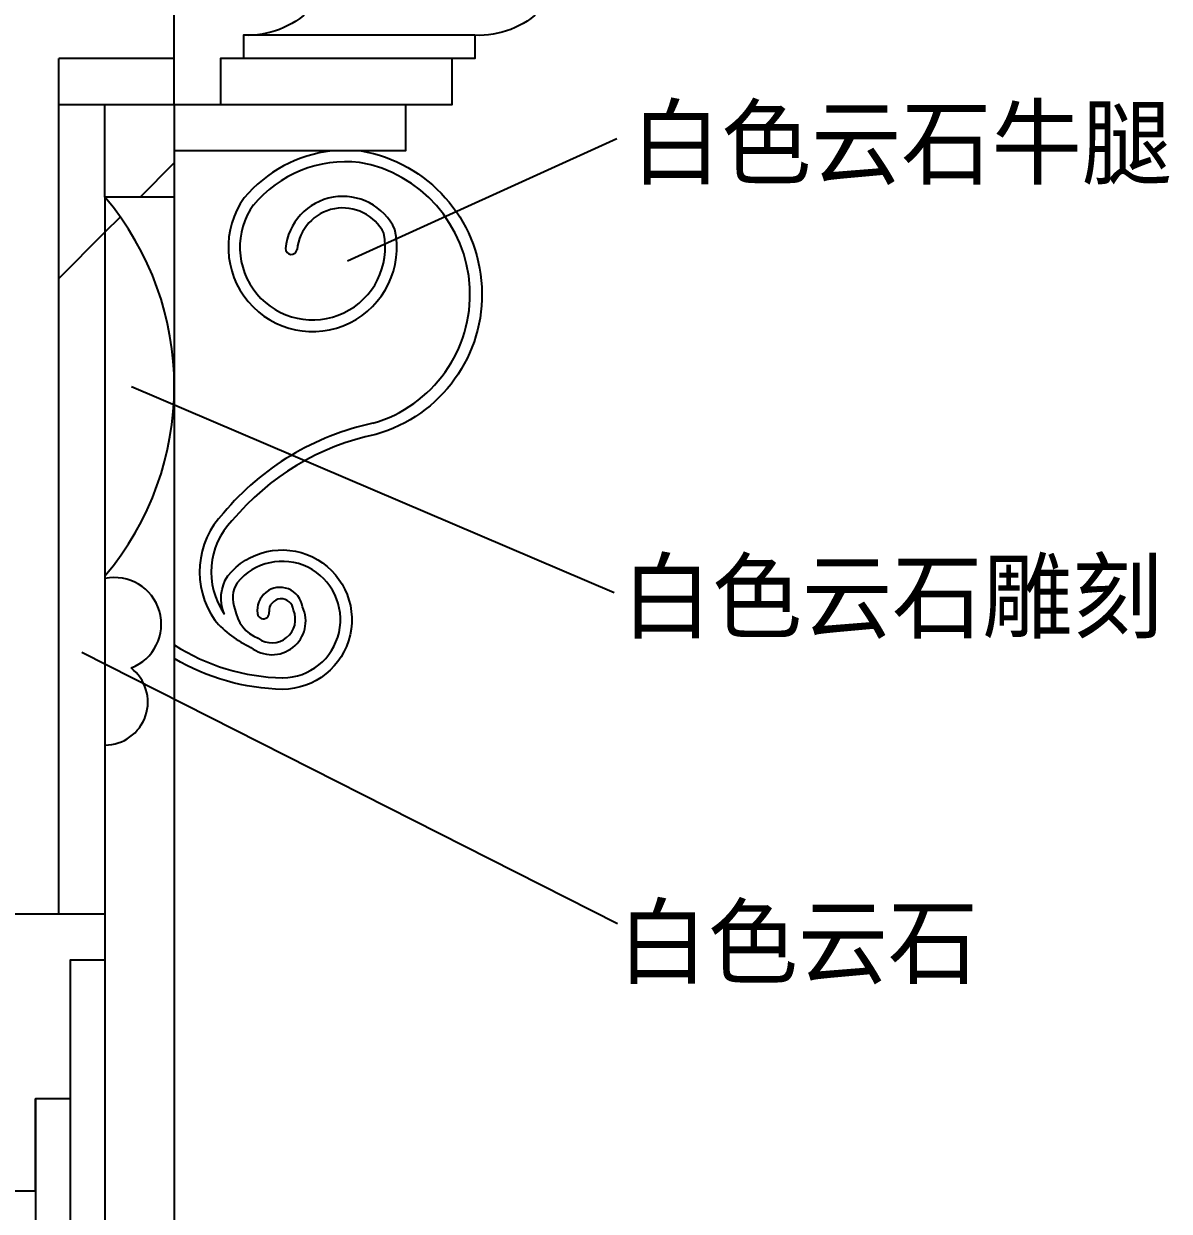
# Model space of a CAD drawing. Header units: metres. Extents: x 172 to 5375, y 420 to 6939.
# Drawn here: x 4334 to 5325, y 3557 to 4585 of the extents above; entities that cross this region are included whole.
import ezdxf

# ---------------------------------------------------------------- set-up
doc = ezdxf.new("R2010")
doc.units = ezdxf.units.M
for name, color, linetype in [('3', 3, 'Continuous'), ('4', 4, 'Continuous'), ('7', 7, 'Continuous'), ('BH', 3, 'Continuous'), ('DIM', 3, 'Continuous'), ('TEXT', 3, 'Continuous')]:
    doc.layers.add(name, color=color, linetype=linetype)
doc.dimstyles.get("Standard").update_dxf_attribs({"dimtxt": 2.5, "dimasz": 2.5, "dimexe": 1.25, "dimexo": 0.625, "dimtad": 1, "dimcen": 2.5, "dimazin": 3, "dimtfac": 1, "dimtmove": 0, "dimatfit": 3})

msp = doc.modelspace()

# ---------------------------------------------------------------- hatches: boundary and pattern name
at = {"layer": 'BH'}
h = msp.add_hatch(dxfattribs=at)
h.set_pattern_fill('AR-CONC', scale=10)
h.paths.add_polyline_path([(4464.32, 5574.65), (4765.42, 5574.65), (4765.42, 5774.65), (4304.32, 5774.65), (4304.32, 6054.38), (4264.32, 6057.66), (4264.32, 5734.65), (4725.42, 5734.65), (4725.42, 5614.65), (4424.32, 5614.65), (4424.32, 4594.65), (4264.32, 4594.65), (4264.32, 3654.65), (4224.32, 3654.65), (4224.32, 3614.65), (4304.32, 3614.65), (4304.32, 3814.65), (4364.32, 3814.65), (4364.32, 4554.65), (4464.32, 4554.65)])
h = msp.add_hatch(dxfattribs=at)
h.set_pattern_fill('ANSI33', scale=200)
h.paths.add_polyline_path([(4705.42, 5413.85), (4725.42, 5413.85), (4725.42, 5433.85), (4645.42, 5433.85), (4645.42, 5534.65), (4464.32, 5534.65), (4464.32, 4834.65), (4765.42, 4834.65, -0.25), (4589.32, 4979.36, 0.57), (4507.47, 4985.17), (4505.7, 4982.45, 0.01), (4505.08, 4981.4, -0.31)])
h.paths.add_polyline_path([(4744.32, 4794.65, 0.3), (4804.32, 4834.65), (4765.42, 4834.65), (4464.32, 4834.65), (4464.32, 4674.65), (4624.32, 4674.65), (4744.32, 4674.65)])
h.paths.add_polyline_path([(4604.32, 4654.65), (4624.32, 4654.65), (4624.32, 4674.65), (4464.32, 4674.65), (4464.32, 4514.65), (4504.32, 4514.65), (4504.32, 4554.65), (4524.32, 4554.65), (4524.32, 4574.65), (4531.72, 4574.65, 0.41)])
h.paths.add_polyline_path([(4464.32, 4554.65), (4364.32, 4554.65), (4364.32, 4514.65), (4464.32, 4514.65)])
h = msp.add_hatch(dxfattribs=at)
h.set_pattern_fill('ANSI33', scale=200)
h.paths.add_polyline_path([(4374.32, 3774.65), (4404.32, 3774.65), (4404.32, 3814.65), (4304.32, 3814.65), (4304.32, 3574.65), (4344.32, 3574.65), (4344.32, 3654.65), (4374.32, 3654.65)])
h.paths.add_polyline_path([(4404.32, 4434.65), (4404.32, 4514.65), (4364.32, 4514.65), (4364.32, 3814.65), (4404.32, 3814.65)])
h.paths.add_polyline_path([(4304.32, 3614.65), (4224.32, 3614.65), (4224.32, 3574.65), (4304.32, 3574.65)])
h.paths.add_polyline_path([(4104.32, 3614.65), (3919.56, 3614.65), (3919.56, 3574.65), (4104.32, 3574.65)])
h = msp.add_hatch(dxfattribs=at)
h.set_pattern_fill('ANSI33', scale=200)
h.paths.add_polyline_path([(4464.32, 4514.65), (4404.32, 4514.65), (4404.32, 4434.65), (4464.32, 4434.65)])
h = msp.add_hatch(dxfattribs=at)
h.set_pattern_fill('ANSI33', scale=200)
h.paths.add_polyline_path([(4404.32, 4107, 0.37), (4404.32, 4434.65)])
h.paths.add_polyline_path([(4404.32, 3960.67, 0.72), (4426.85, 4027.42, 0.93), (4404.32, 4104.65)])

# ---------------------------------------------------------------- linework, layer by layer
at = {"layer": '3'}
for p, q in [((4724.32, 4574.65), (4524.32, 4574.65)), ((4704.32, 4554.65), (4524.32, 4554.65)), ((4464.32, 4514.65), (4464.32, 4434.65)), ((4625.91, 4474.65), (4464.32, 4474.65)), ((4404.32, 3774.65), (4404.32, 3057.57)), ((4374.32, 3654.65), (4374.32, 3060.88))]:
    msp.add_line(p, q, dxfattribs=at)
for centre, radius, start, end in [((4613.3, 4360.04), 115.3, 96.28, 140.14), ((4613.3, 4360.04), 105.3, 83.89, 140.14), ((4604.18, 4350.56), 115.98, 286.02, 79.91), ((4583.97, 4391.34), 72.91, 144.24, 12.15), ((4583.97, 4391.34), 62.91, 144.24, 11.09), ((4610.16, 4385.5), 49.81, 25.16, 174.55), ((4610.16, 4385.5), 39.81, 26.77, 174.55), ((4565.58, 4390.11), 5.01, 178.59, 350.5), ((4684.65, 4011.96), 232.24, 102.04, 139.98), ((4559.11, 4110.47), 72.95, 135.82, 215.02), ((4557.71, 4069.22), 50.37, 270.43, 140.76), ((4539.21, 4087.85), 24.41, 147.17, 203.12), ((4555.82, 4077.39), 19.67, 8.5, 188.76), ((4549.28, 4083.56), 32.95, 189.23, 247.92), ((4548.84, 4067.99), 29.15, 231.41, 24.98), ((4556.83, 4076.58), 10.59, 4.78, 183.61), ((4567.72, 4127.37), 90.14, 220.69, 245.72), ((4541.36, 4074.92), 5.01, 186.06, 11.46), ((4548.82, 4069.39), 20.25, 233.94, 23.51), ((4561.33, 4198.2), 179.37, 237.26, 268.96)]:
    msp.add_arc(centre, radius, start, end, dxfattribs=at)
at = {"layer": '4'}
for p, q in [((4464.32, 4514.65), (4464.32, 5574.65)), ((4364.32, 3814.65), (4364.32, 4554.65)), ((4464.32, 4554.65), (4364.32, 4554.65)), ((4464.32, 4514.65), (4364.32, 4514.65)), ((4404.32, 4434.65), (4404.32, 4514.65)), ((4344.32, 3574.65), (4344.32, 3654.65)), ((4344.32, 3574.65), (4344.32, 3064.18))]:
    msp.add_line(p, q, dxfattribs=at)
for points in [[(4804.32, 4834.65), (5004.32, 4834.65, -0.3), (4944.32, 4794.65), (4944.32, 4674.65), (4824.32, 4674.65), (4824.32, 4654.65), (4804.32, 4654.65, -0.44), (4724.32, 4574.65), (4724.32, 4554.65), (4704.32, 4554.65), (4704.32, 4514.65), (4664.32, 4514.65), (4664.32, 4474.65), (4625.91, 4474.65, -0.8), (4638.6, 4229.38, 0.17), (4514.21, 4154.59, 0.36), (4507.56, 4074.34, -0.25), (4510.61, 4107, -1.58), (4558.03, 4008.85, -0.13), (4464.32, 4035.56)], [(4604.32, 4654.65, -0.44), (4524.32, 4574.65), (4524.32, 4554.65), (4504.32, 4554.65), (4504.32, 4514.65), (4464.32, 4514.65), (4464.32, 4434.65), (4404.32, 4434.65), (4404.32, 3774.65), (4374.32, 3774.65), (4374.32, 3654.65), (4344.32, 3654.65), (4344.32, 3574.65), (4304.32, 3574.65)]]:
    msp.add_lwpolyline(points, format="xyb", dxfattribs=at)
for points in [[(4464.32, 4434.65), (4464.32, 3050.97)], [(4304.32, 3574.65), (4304.32, 3814.65), (4404.32, 3814.65)]]:
    msp.add_lwpolyline(points, dxfattribs=at)
at = {"layer": '7'}
msp.add_line((4664.32, 4514.65), (4504.32, 4514.65), dxfattribs=at)
for centre, radius, start, end in [((4210.66, 4270.82), 253.65, 319.77, 40.23), ((4412.66, 4065.18), 40.34, 290.59, 101.94), ((4404.2, 3997.89), 37.22, 270.17, 52.51)]:
    msp.add_arc(centre, radius, start, end, dxfattribs=at)

# ---------------------------------------------------------------- texts
at = {"layer": 'TEXT'}
for s, p in [('白色云石牛腿', (4859.5, 4451.89)), ('白色云石雕刻', (4851.54, 4059.27)), ('白色云石', (4847.94, 3760.4))]:
    msp.add_text(s, height=60, dxfattribs=at).set_placement(p)

# ---------------------------------------------------------------- leaders
at = {"layer": 'DIM'}
for points in [[(4614.14, 4379.5), (4847.33, 4485.37)], [(4427.28, 4270.82), (4844.96, 4092.62)], [(4384.32, 4041.04), (4847.92, 3806.2)], [(4168.32, 3589.4), (4852.85, 3383.75)]]:
    msp.add_leader(points, dimstyle='Standard', dxfattribs=at)

doc.saveas('drawing.dxf')
